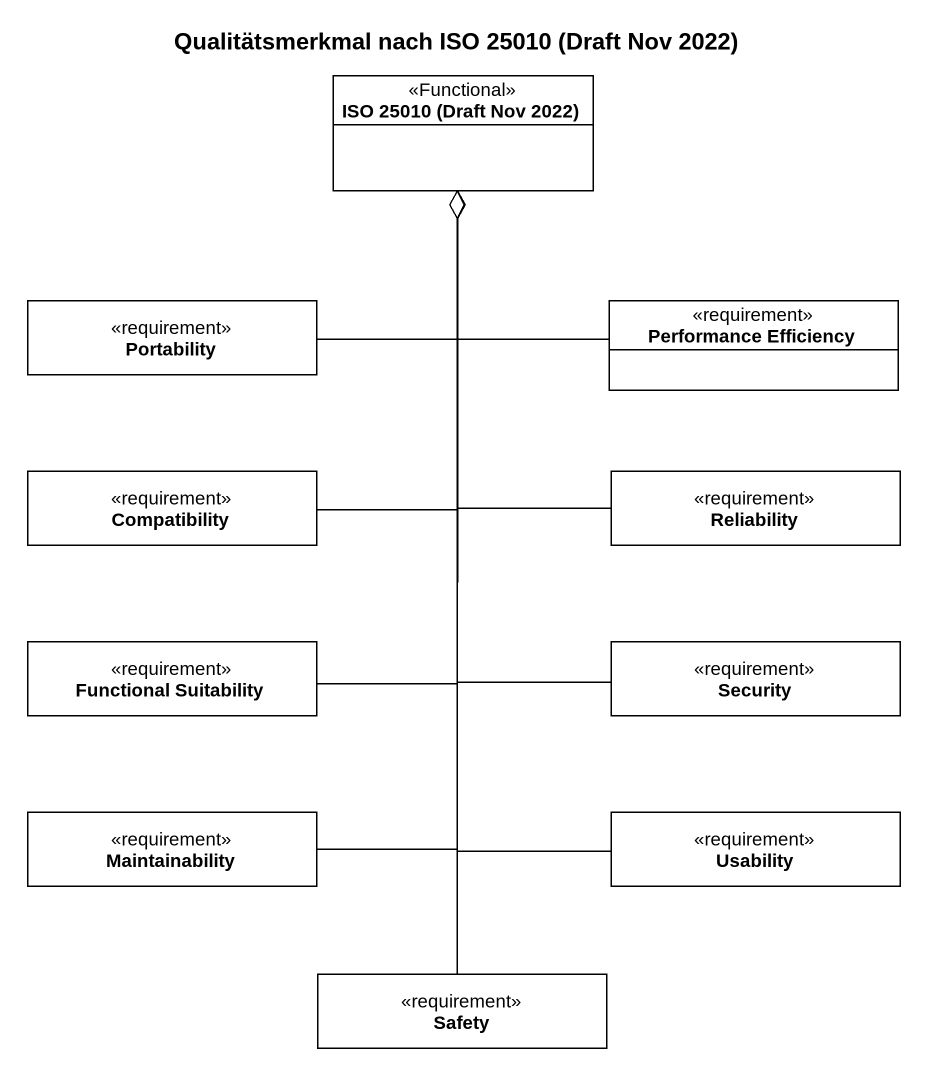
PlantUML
@startuml
title Qualitätsmerkmal nach ISO 25010 (Draft Nov 2022)
hide circle
hide empty members
class "ISO 25010 (Draft Nov 2022)" as ISO_25010_Draft_Nov_2022 <<Functional>> #FFFFFF
class Portability <<requirement>> #FFFFFF
class "Performance Efficiency" as Performance_Efficiency <<requirement>> #FFFFFF
class Compatibility <<requirement>> #FFFFFF
class Reliability <<requirement>> #FFFFFF
class "Functional Suitability" as Functional_Suitability <<requirement>> #FFFFFF
class Security <<requirement>> #FFFFFF
class Maintainability <<requirement>> #FFFFFF
class Usability <<requirement>> #FFFFFF
class Safety <<requirement>> #FFFFFF
Portability -up-o ISO_25010_Draft_Nov_2022
Performance_Efficiency -up-o ISO_25010_Draft_Nov_2022
Compatibility -up-o ISO_25010_Draft_Nov_2022
Reliability -up-o ISO_25010_Draft_Nov_2022
Functional_Suitability -up-o ISO_25010_Draft_Nov_2022
Security -up-o ISO_25010_Draft_Nov_2022
Maintainability -up-o ISO_25010_Draft_Nov_2022
Usability -up-o ISO_25010_Draft_Nov_2022
Safety -up-o ISO_25010_Draft_Nov_2022
@enduml
